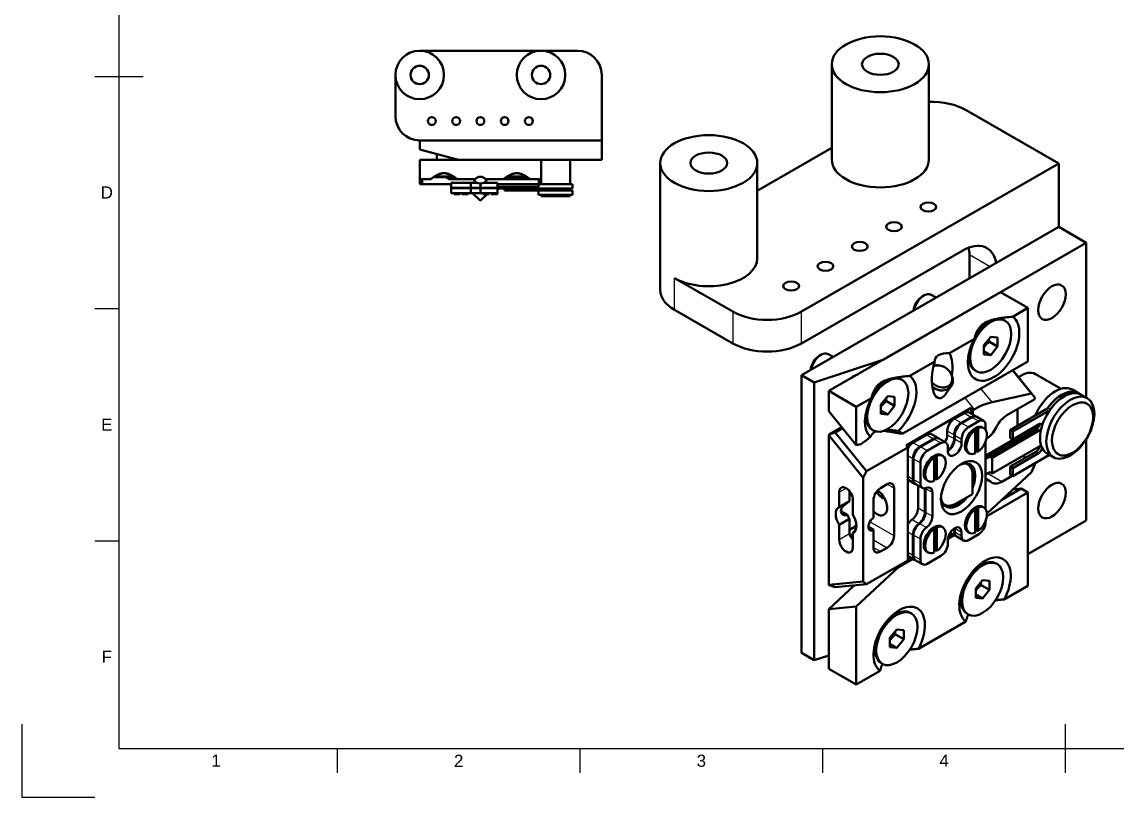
# Model space of a CAD drawing. Header units: millimetres. Extents: x 0 to 420, y 0 to 297.
# Drawn here: x 0 to 225.7, y 0 to 159.7 of the extents above; entities that cross this region are included whole.
import ezdxf
from ezdxf.enums import TextEntityAlignment as Align

# ---------------------------------------------------------------- set-up
doc = ezdxf.new("R2010")
doc.units = ezdxf.units.MM
doc.header["$LTSCALE"] = 0.75
for name, color, linetype, lineweight in [('Border', 7, 'Continuous', 25), ('Visible', 7, 'Continuous', 50), ('Visible Narrow', 7, 'Continuous', 25)]:
    doc.layers.add(name, color=color, linetype=linetype, lineweight=lineweight)
doc.styles.add('FusionTitle', font='')
doc.styles.get('FusionTitle').set_extended_font_data('Arial Unicode MS')

# ---------------------------------------------------------------- blocks, each defined once
blk = doc.blocks.new('ISO_A3_SHEET')
at = {"layer": 'Border'}
for p, q in [((20, 287), (20, 10)), ((15, 148.5), (25, 148.5)), ((15, 100.66667), (20, 100.66667)), ((15, 52.83334), (20, 52.83334)), ((0, 15), (0, 0)), ((215, 5), (215, 15)), ((20, 10), (410, 10)), ((65, 5), (65, 10)), ((115, 5), (115, 10)), ((165, 5), (165, 10)), ((0, 0), (15, 0))]:
    blk.add_line(p, q, dxfattribs=at)
at = {"layer": 'Border', "style": 'FusionTitle'}
for s, p in [('D', (17.5, 124.58334)), ('E', (17.5, 76.75001)), ('F', (17.5, 28.91668)), ('1', (40, 7.5)), ('2', (90, 7.5)), ('3', (140, 7.5)), ('4', (190, 7.5))]:
    blk.add_text(s, height=2.5, dxfattribs=at).set_placement(p, align=Align.MIDDLE)

msp = doc.modelspace()

# ---------------------------------------------------------------- linework, layer by layer
at = {"layer": 'Visible', "extrusion": (-1, 4e-16, 2e-16)}
for p, q in [((81.97, 153.79), (106.97, 153.79)), ((106.97, 153.79), (114.47, 153.79)), ((76.97, 140.29), (76.97, 148.79)), ((119.47, 135.29), (119.47, 148.79)), ((119.47, 135.29), (81.97, 135.29)), ((81.97, 133.44), (81.97, 135.29)), ((81.97, 133.44), (89.97, 131.29)), ((119.47, 135.29), (119.47, 131.29)), ((81.97, 127.29), (81.97, 131.29)), ((106.97, 131.29), (81.97, 131.29)), ((85.47, 131.29), (85.47, 132.5)), ((88.47, 131.29), (88.47, 131.69)), ((89.72, 131.29), (89.72, 131.36)), ((89.97, 131.29), (119.47, 131.29)), ((106.97, 131.29), (106.97, 127.29)), ((112.97, 126.29), (112.97, 131.29)), ((84.17, 127.29), (81.97, 127.29)), ((81.97, 127.29), (81.97, 126.29)), ((82.47, 126.29), (82.47, 127.29)), ((89.16, 127.71), (84.77, 127.71)), ((88.92, 127.87), (85.01, 127.87)), ((89.76, 127.29), (88.09, 127.29)), ((88.47, 126.54), (93.81, 126.54)), ((88.47, 126.29), (88.47, 126.54)), ((93.38, 127.29), (89.76, 127.29)), ((92.47, 125.54), (92.47, 126.54)), ((94.47, 126.41), (94.47, 125.54)), ((95.12, 126.54), (97.97, 126.54)), ((99.17, 127.29), (95.55, 127.29)), ((97.97, 126.54), (97.97, 126.29)), ((104.76, 127.29), (99.17, 127.29)), ((104.16, 127.71), (99.77, 127.71)), ((103.92, 127.87), (100.01, 127.87)), ((106.97, 127.29), (104.76, 127.29)), ((106.48, 127.29), (106.48, 126.29)), ((106.97, 126.29), (106.97, 127.29)), ((81.97, 126.29), (82.47, 126.29)), ((82.47, 126.29), (88.47, 126.29)), ((88.47, 126.29), (88.47, 125.54)), ((89.47, 125.54), (88.47, 125.54)), ((88.47, 125.46), (89.47, 125.46)), ((88.47, 125.46), (88.47, 124.46)), ((89.47, 124.46), (88.47, 124.46)), ((88.97, 124.26), (88.97, 124.46)), ((90.27, 124.26), (88.97, 124.26)), ((91.47, 125.54), (89.47, 125.54)), ((89.47, 125.46), (91.47, 125.46)), ((91.47, 124.46), (89.47, 124.46)), ((89.67, 125.46), (89.67, 125.54)), ((90.27, 124.26), (90.27, 124.46)), ((90.67, 124.46), (90.67, 124.26)), ((91.97, 124.26), (90.67, 124.26)), ((91.27, 125.46), (91.27, 125.54)), ((92.47, 125.54), (91.47, 125.54)), ((91.47, 125.46), (92.47, 125.46)), ((92.47, 124.46), (91.47, 124.46)), ((91.97, 124.26), (91.97, 124.46)), ((92.47, 125.54), (94.47, 125.54)), ((94.47, 125.46), (92.47, 125.46)), ((92.47, 124.46), (92.47, 125.46)), ((92.47, 124.46), (94.47, 124.46)), ((94.44, 122.89), (92.87, 124.46)), ((95.47, 125.54), (94.47, 125.54)), ((94.47, 125.46), (95.47, 125.46)), ((94.47, 125.46), (94.47, 124.46)), ((95.47, 124.46), (94.47, 124.46)), ((94.49, 122.89), (95.87, 124.26)), ((94.97, 124.26), (94.97, 124.46)), ((96.27, 124.26), (94.97, 124.26)), ((96.97, 125.54), (95.47, 125.54)), ((95.47, 125.46), (96.97, 125.46)), ((96.97, 124.46), (95.47, 124.46)), ((95.67, 125.46), (95.67, 125.54)), ((96.27, 124.26), (96.27, 124.46)), ((96.67, 124.46), (96.67, 124.26)), ((97.97, 124.26), (96.67, 124.26)), ((97.97, 125.54), (96.97, 125.54)), ((96.97, 125.46), (97.97, 125.46)), ((97.97, 124.46), (96.97, 124.46)), ((97.27, 125.46), (97.27, 125.54)), ((97.97, 125.54), (97.97, 126.29)), ((97.97, 126.29), (98.15, 126.29)), ((98.26, 125.74), (97.97, 125.74)), ((97.97, 124.46), (97.97, 125.46)), ((97.97, 125.36), (98.26, 125.36)), ((97.97, 124.26), (97.97, 124.46)), ((100.74, 126.29), (98.15, 126.29)), ((98.64, 125.74), (98.26, 125.74)), ((98.26, 125.36), (98.64, 125.36)), ((98.64, 125.74), (106.61, 125.74)), ((102.47, 125.36), (98.64, 125.36)), ((99.47, 125.39), (99.47, 125.01)), ((99.47, 125.39), (102.47, 125.39)), ((102.47, 125.01), (99.47, 125.01)), ((100.74, 126.29), (106.48, 126.29)), ((102.47, 125.39), (102.47, 125.01)), ((102.47, 125.39), (107.74, 125.39)), ((102.47, 125.01), (107.74, 125.01)), ((106.47, 126.29), (106.47, 125.74)), ((106.47, 125.01), (106.47, 124.11)), ((106.48, 126.29), (106.97, 126.29)), ((106.97, 126.29), (113.47, 126.29)), ((107.96, 125.39), (107.74, 125.39)), ((107.74, 125.01), (107.96, 125.01)), ((107.96, 125.39), (112.18, 125.39)), ((107.96, 125.39), (113.47, 125.39)), ((107.96, 125.01), (112.18, 125.01)), ((107.96, 125.01), (113.47, 125.01)), ((112.33, 125.39), (112.33, 125.01)), ((113.47, 126.29), (113.47, 125.39)), ((113.47, 125.01), (113.47, 124.11)), ((94.49, 122.89), (94.44, 122.89)), ((106.47, 124.11), (113.47, 124.11)), ((106.97, 123.79), (106.97, 124.11)), ((112.97, 123.79), (106.97, 123.79)), ((112.97, 123.79), (112.97, 124.11))]:
    msp.add_line(p, q, dxfattribs=at)
at = {"layer": 'Visible', "extrusion": (-0.707107, -0.407196, 0.578093)}
for p, q in [((166.88, 150.99), (166.88, 131.37)), ((186.88, 150.99), (186.88, 131.37)), ((213.65, 130.56), (194.56, 141.55)), ((151.53, 124.91), (166.88, 133.75)), ((131.53, 130.63), (131.53, 104.47)), ((151.53, 130.63), (151.53, 111.01)), ((213.65, 130.56), (160.62, 100.02)), ((213.65, 117.47), (213.65, 130.56)), ((213.65, 117.47), (160.62, 86.93)), ((213.65, 117.47), (219.31, 114.22)), ((177.59, 90.19), (219.31, 114.22)), ((219.31, 114.22), (219.31, 82.29)), ((160.62, 93.48), (193.85, 112.61)), ((195.27, 106.89), (195.27, 111.77)), ((146.48, 100.02), (134.46, 106.94)), ((201.63, 104.04), (166.28, 83.68)), ((201.63, 104.04), (207.29, 100.78)), ((185.47, 103.11), (185.85, 103.33)), ((188.36, 102.91), (187.36, 103.49)), ((146.48, 93.48), (134.46, 100.4)), ((207.29, 100.78), (204.17, 98.98)), ((207.29, 100.78), (207.29, 89.77)), ((197.35, 96.81), (199.38, 97.99)), ((198.15, 97.27), (198.01, 97.35)), ((202.62, 98.16), (202.39, 98.29)), ((198.21, 93.09), (199.62, 94.85)), ((199.62, 94.85), (201.04, 94.72)), ((196.26, 94.43), (191.14, 91.48)), ((198.21, 91.2), (198.21, 93.09)), ((201.04, 92.83), (199.34, 93.81)), ((201.04, 92.83), (199.62, 91.07)), ((201.04, 94.72), (201.04, 92.83)), ((164.26, 90.9), (164.64, 91.12)), ((167.15, 90.69), (166.15, 91.27)), ((195.15, 91.53), (195.15, 90.65)), ((199.62, 91.07), (198.21, 91.89)), ((199.62, 91.07), (198.21, 91.2)), ((163.24, 85.42), (177.59, 90.19)), ((207.29, 89.77), (181.52, 74.93)), ((188.08, 89.72), (182.96, 86.77)), ((188.65, 88.96), (188.36, 88.96)), ((163.24, 85.42), (160.62, 86.93)), ((160.62, 86.93), (160.62, 29.71)), ((176.14, 84.59), (178.17, 85.77)), ((181.4, 85.95), (181.18, 86.08)), ((191.58, 86.91), (191.68, 86.64)), ((196.63, 87.76), (196.4, 87.89)), ((204.13, 87.96), (208.02, 83.13)), ((208.7, 82.33), (204.16, 87.97)), ((214.13, 84.12), (208.87, 87.15)), ((163.24, 28.19), (163.24, 85.42)), ((166.28, 83.68), (166.28, 79.55)), ((171.93, 80.42), (166.28, 83.68)), ((176.94, 85.06), (176.8, 85.13)), ((191.48, 84.65), (190.34, 83.03)), ((216.44, 83.95), (217.71, 83.21)), ((175.05, 82.22), (171.93, 80.42)), ((176.99, 80.88), (178.41, 82.63)), ((179.82, 80.62), (178.13, 81.59)), ((178.41, 82.63), (179.82, 82.5)), ((179.82, 82.5), (179.82, 80.62)), ((199.89, 81.35), (208.02, 83.13)), ((202.96, 78.67), (208.7, 81.98)), ((208.02, 83.13), (208.7, 82.33)), ((208.7, 82.33), (208.7, 81.98)), ((217.39, 83.36), (217.91, 83.07)), ((218.25, 82.91), (219.52, 82.17)), ((219.47, 81.05), (219.02, 81.31)), ((166.28, 79.55), (171.93, 72.52)), ((171.93, 72.52), (171.93, 80.42)), ((173.94, 79.32), (173.94, 78.43)), ((176.99, 78.99), (176.99, 80.88)), ((178.41, 78.86), (176.99, 79.67)), ((178.41, 78.86), (176.99, 78.99)), ((179.82, 80.62), (178.41, 78.86)), ((182.19, 72.44), (195.62, 80.18)), ((192.08, 77.91), (194.21, 79.13)), ((195.2, 79.23), (196.62, 78.41)), ((195.62, 80.18), (195.62, 78.99)), ((195.62, 80.18), (195.97, 79.74)), ((195.97, 79.74), (196.23, 79.89)), ((195.97, 79.74), (195.97, 78.78)), ((203.61, 75.62), (211.06, 79.91)), ((204.15, 75.31), (211.6, 79.6)), ((205.17, 79.94), (205.17, 76.51)), ((195.62, 78.31), (193.5, 77.09)), ((193.61, 77.03), (195.73, 78.25)), ((197.15, 77.44), (195.03, 76.21)), ((198.15, 77.53), (196.73, 78.35)), ((209.61, 76.82), (204.15, 73.67)), ((166.37, 74.74), (166.28, 74.56)), ((166.28, 74.56), (166.28, 43.74)), ((166.28, 74.56), (173.35, 65.77)), ((168.95, 76.22), (166.37, 74.74)), ((167.59, 75.15), (166.37, 74.74)), ((167.59, 75.15), (169.11, 76.02)), ((174.05, 67.12), (167.59, 75.15)), ((175.41, 75.55), (175.19, 75.68)), ((183.6, 73.02), (186.43, 74.65)), ((188.84, 73.93), (187.43, 74.75)), ((190.67, 74.64), (190.67, 75.46)), ((192.08, 74.64), (192.08, 73.83)), ((192.2, 73.76), (192.2, 74.58)), ((196.44, 75.68), (196.16, 75.84)), ((196.44, 70.82), (196.44, 75.68)), ((196.55, 71.63), (196.55, 76.04)), ((196.72, 76.17), (197.01, 76)), ((197.01, 76), (197.01, 71.14)), ((198.22, 76.01), (197.94, 76.17)), ((198.56, 75.69), (198.56, 76.61)), ((198.56, 70.34), (208.98, 76.34)), ((209.11, 75.8), (198.56, 69.72)), ((199.37, 70.23), (209.07, 75.82)), ((209.61, 75.51), (199.91, 69.92)), ((203.61, 75.62), (204.15, 75.31)), ((203.61, 73.98), (203.61, 75.62)), ((204.15, 73.67), (204.15, 75.31)), ((206.29, 74.79), (206.19, 74.85)), ((171.93, 72.52), (172.86, 72.72)), ((182.54, 72), (182.19, 72.44)), ((187.84, 73.84), (185.01, 72.21)), ((185.13, 72.14), (187.96, 73.77)), ((189.37, 72.96), (186.54, 71.33)), ((190.37, 73.05), (188.95, 73.87)), ((193.61, 73.76), (193.61, 72.95)), ((198.56, 59.34), (198.56, 73.24)), ((199.91, 66.65), (209.61, 72.24)), ((203.61, 73.98), (204.15, 73.67)), ((205.17, 74.26), (205.17, 74.14)), ((219.31, 73.71), (219.31, 56.99)), ((174.05, 67.12), (182.54, 72)), ((182.54, 48.74), (182.54, 72)), ((187.96, 69.97), (187.67, 70.14)), ((187.96, 65.11), (187.96, 69.97)), ((188.07, 65.92), (188.07, 70.34)), ((188.24, 70.46), (188.52, 70.3)), ((188.52, 70.3), (188.52, 65.44)), ((189.74, 70.31), (189.45, 70.47)), ((190.78, 71.32), (190.78, 72.14)), ((195.23, 70.81), (194.94, 70.97)), ((197.01, 71.14), (196.72, 71.3)), ((199.37, 70.23), (199.91, 69.92)), ((209.07, 71.24), (203.61, 68.1)), ((204.15, 67.79), (209.61, 70.93)), ((211.6, 70.45), (204.15, 66.15)), ((206.25, 70.31), (206.85, 69.96)), ((209.45, 71.82), (209.53, 71.77)), ((211.26, 70.77), (212.53, 70.04)), ((213.49, 70.65), (213.03, 70.91)), ((183.6, 69.76), (183.6, 65.46)), ((183.71, 65.42), (183.71, 69.69)), ((185.13, 68.88), (185.13, 64.6)), ((199.91, 69.92), (199.91, 66.65)), ((203.61, 68.1), (204.15, 67.79)), ((203.61, 68.1), (203.61, 66.46)), ((204.15, 66.15), (204.15, 67.79)), ((208.7, 68.55), (208.02, 66.96)), ((208.7, 68.78), (208.7, 68.55)), ((173.35, 65.77), (174.05, 67.12)), ((173.35, 44.39), (173.35, 65.77)), ((188.52, 65.44), (188.24, 65.6)), ((195.87, 62.51), (195.87, 66.37)), ((198.56, 66.45), (199.41, 66.94)), ((198.56, 65.61), (199.47, 65.08)), ((199.41, 66.94), (199.91, 66.65)), ((199.89, 59.38), (208.02, 66.96)), ((204.04, 66.21), (201.89, 64.98)), ((203.61, 66.46), (204.15, 66.15)), ((176.88, 63.66), (178.3, 64.47)), ((179.71, 63.65), (179.71, 53.84)), ((182.6, 65.35), (184.02, 64.54)), ((184.13, 64.5), (185.54, 63.69)), ((184.66, 59.52), (184.66, 64.19)), ((186.07, 63.61), (186.07, 58.71)), ((186.19, 58.67), (186.19, 63.6)), ((186.74, 65.11), (186.46, 65.27)), ((205.87, 63.55), (201.92, 61.27)), ((205.87, 63.55), (204.2, 63.39)), ((207.29, 62.73), (205.87, 63.55)), ((168.4, 59.76), (168.4, 62.83)), ((170.52, 60.98), (168.4, 59.76)), ((170.52, 60.98), (170.52, 63.03)), ((171.23, 61.21), (171.23, 58.13)), ((175.47, 57.53), (175.47, 61.21)), ((187.6, 62.79), (187.6, 57.85)), ((195.84, 62.44), (192.49, 60.5)), ((198.82, 57.86), (207.29, 62.73)), ((207.29, 43.55), (207.29, 62.73)), ((170.1, 58.17), (168.75, 58.94)), ((196.44, 59.33), (196.16, 59.49)), ((196.44, 54.47), (196.44, 59.33)), ((196.55, 55.27), (196.55, 59.69)), ((196.72, 59.82), (197.01, 59.65)), ((197.01, 59.65), (197.01, 54.79)), ((198.22, 59.66), (197.94, 59.82)), ((168.4, 56.1), (170.52, 57.32)), ((170.52, 54.25), (170.52, 57.32)), ((198.56, 56.62), (198.56, 56.89)), ((219.31, 56.99), (207.29, 50.07)), ((168.4, 53.02), (168.4, 56.1)), ((170.52, 55.05), (171.23, 55.46)), ((171.39, 54.57), (171.23, 54.47)), ((171.23, 54.47), (171.23, 51.4)), ((175.47, 55.07), (174.41, 55.68)), ((175.47, 51.4), (175.47, 55.07)), ((187.96, 55.26), (187.67, 55.42)), ((187.96, 50.4), (187.96, 55.26)), ((188.07, 51.21), (188.07, 55.62)), ((188.24, 55.75), (188.52, 55.58)), ((188.52, 55.58), (188.52, 50.72)), ((189.74, 55.59), (189.45, 55.75)), ((191.71, 54.19), (190.92, 53.74)), ((192.5, 53.73), (191.25, 54.45)), ((192.08, 55.34), (192.08, 54.65)), ((192.2, 54.59), (192.2, 55.4)), ((193.61, 54.59), (193.61, 53.77)), ((195.23, 54.46), (194.94, 54.62)), ((195.03, 52.95), (197.15, 54.17)), ((197.01, 54.79), (196.72, 54.95)), ((183.6, 54.04), (183.6, 49.77)), ((183.71, 49.7), (183.71, 54)), ((185.13, 53.18), (185.13, 48.89)), ((190.78, 52.14), (190.78, 52.96)), ((190.8, 53.24), (192.08, 53.98)), ((194.03, 52.85), (192.61, 53.67)), ((178.3, 51.39), (176.88, 50.57)), ((182.6, 49.66), (184.02, 48.85)), ((186.74, 50.39), (186.46, 50.55)), ((186.54, 48.07), (189.37, 49.69)), ((188.52, 50.72), (188.24, 50.88)), ((174.05, 43.86), (182.54, 48.74)), ((180.61, 47.37), (183.59, 49.09)), ((180.8, 47.74), (180.61, 47.37)), ((183.22, 49.31), (182.54, 48.91)), ((185.54, 47.97), (184.13, 48.78)), ((196.56, 47.19), (197.71, 47.86)), ((200.95, 48.03), (200.72, 48.16)), ((180.61, 47.37), (171.93, 39.27)), ((173.35, 44.39), (166.28, 43.74)), ((166.28, 43.74), (166.37, 43.67)), ((171.49, 43.62), (166.28, 38.75)), ((166.37, 43.67), (167.59, 43.26)), ((167.59, 43.26), (174.05, 43.86)), ((174.05, 43.86), (173.35, 44.39)), ((196.54, 42.96), (197.95, 44.72)), ((196.54, 41.08), (196.54, 42.96)), ((199.37, 42.7), (197.67, 43.68)), ((197.95, 44.72), (199.37, 44.59)), ((199.37, 44.59), (199.37, 42.7)), ((207.29, 43.55), (202.4, 40.74)), ((193.49, 41.86), (193.49, 40.52)), ((197.95, 40.95), (196.54, 41.76)), ((197.95, 40.95), (196.54, 41.08)), ((199.37, 42.7), (197.95, 40.95)), ((166.28, 38.75), (171.93, 39.27)), ((166.28, 26.45), (166.28, 38.75)), ((171.93, 39.27), (171.93, 23.19)), ((178.88, 37.01), (180.04, 37.68)), ((183.27, 37.85), (183.05, 37.98)), ((194.5, 36.18), (184.72, 30.56)), ((194.96, 37.63), (194.74, 37.76)), ((178.86, 32.78), (180.28, 34.54)), ((180.28, 34.54), (181.69, 34.41)), ((181.69, 34.41), (181.69, 32.52)), ((175.81, 31.68), (175.81, 30.34)), ((178.86, 30.9), (178.86, 32.78)), ((181.69, 32.52), (179.99, 33.5)), ((181.69, 32.52), (180.28, 30.77)), ((160.62, 29.71), (163.24, 28.19)), ((180.28, 30.77), (178.86, 31.58)), ((180.28, 30.77), (178.86, 30.9)), ((166.28, 29.2), (163.24, 28.19)), ((177.28, 27.45), (177.06, 27.58)), ((171.93, 23.19), (166.28, 26.45)), ((176.82, 26), (171.93, 23.19))]:
    msp.add_line(p, q, dxfattribs=at)
at = {"layer": 'Visible'}
for centre in [(81.97, 148.79), (106.97, 148.79)]:
    msp.add_circle(centre, 5, dxfattribs=at)
at = {"layer": 'Visible', "extrusion": (0, 0, -1)}
for centre, radius in [((-81.97, 148.79), 1.89), ((-106.97, 148.79), 1.89), ((-84.47, 139.29), 0.811), ((-89.47, 139.29), 0.811), ((-94.47, 139.29), 0.811), ((-99.47, 139.29), 0.811), ((-104.47, 139.29), 0.811)]:
    msp.add_circle(centre, radius, dxfattribs=at)
for centre, radius, start, end in [((-114.47, 148.79), 5, 90, 180), ((-81.97, 140.29), 5, 270, 0), ((-83.69, 120.45), 8.14, 116.8084, 122.7708)]:
    msp.add_arc(centre, radius, start, end, dxfattribs=at)
at = {"layer": 'Visible', "extrusion": (-1e-16, 3e-16, -1)}
for centre, start, end in [((-179.27, 71.44), 32.0276, 46.4973), ((-183.72, 79.68), 294.9015, 306.589)]:
    msp.add_arc(centre, 5.24, start, end, dxfattribs=at)
at = {"layer": 'Visible', "extrusion": (-1e-16, 4e-16, -1)}
msp.add_arc((-176.73, 73.33), 2.18, 60.3371, 67.622, dxfattribs=at)
at = {"layer": 'Visible'}
for centre, radius, start, end in [((174.57, 33.17), 42.73, 81.886, 85.0736), ((163.02, 87.7), 17.92, 303.2791, 311.2161)]:
    msp.add_arc(centre, radius, start, end, dxfattribs=at)
msp.add_ellipse((176.88, 150.99), major_axis=(-10, 0), ratio=0.575862, dxfattribs=at)
at = {"layer": 'Visible', "extrusion": (0, 0, -1)}
for centre, major_axis, ratio, start_param, end_param in [((176.88, 150.99), (3.78, 0), 0.575862, -1.570796, 4.712389), ((141.53, 130.63), (3.78, 0), 0.575862, -1.570796, 4.712389), ((94.47, 127.71), (1.5, 0), 0.866025, 0.327564, 2.814029), ((94.47, 127.56), (1.33, 0), 0.866025, 0.235361, 2.906231), ((94.47, 126.1), (0, 1.73), 0.866025, -0.808479, 0.808479)]:
    msp.add_ellipse(centre, major_axis=major_axis, ratio=ratio, start_param=start_param, end_param=end_param, dxfattribs=at)
at = {"layer": 'Visible', "extrusion": (-2e-16, 1e-16, -1)}
for centre, major_axis, ratio, start_param, end_param in [((187.49, 137.48), (-10, 0), 0.575862, 1.510099, 2.356194), ((196.44, 73.57), (1.5, 2.6), 0.578093, 3.141593, 5.365989), ((196.72, 73.41), (1.5, 2.6), 0.578093, -0.649733, 2.224397), ((187.96, 67.87), (1.5, 2.6), 0.578093, 3.141593, 5.365989), ((188.24, 67.71), (1.5, 2.6), 0.578093, -0.649733, 2.224397), ((171.93, 58.34), (-1.5, 2.6), 0.578093, -0.263733, -0.053737), ((196.44, 57.22), (1.5, 2.6), 0.578093, 3.141593, 5.365989), ((196.72, 57.06), (1.5, 2.6), 0.578093, -0.649733, 2.224397), ((187.96, 53.15), (1.5, 2.6), 0.578093, 3.141593, 5.365989), ((188.24, 52.99), (1.5, 2.6), 0.578093, -0.649733, 2.224397)]:
    msp.add_ellipse(centre, major_axis=major_axis, ratio=ratio, start_param=start_param, end_param=end_param, dxfattribs=at)
at = {"layer": 'Visible'}
for centre, major_axis, ratio, start_param, end_param in [((141.53, 130.63), (10, 0), 0.575862, 3.141593, 9.424778), ((193.85, 104.44), (4.99, 8.67), 0.578093, -0.585974, 0.783464), ((141.53, 104.47), (10, 0), 0.575862, 3.141593, 3.926991), ((153.55, 97.55), (10, 0), 0.575862, 3.926991, 5.497787), ((212.94, 77.88), (3.49, 6.07), 0.578093, 0, 1.779243), ((214.75, 76.84), (3.49, 6.07), 0.578093, 0, 3.141593), ((214.22, 77.15), (3.49, 6.07), 0.578093, -0.076699, 1.391953), ((214.22, 77.15), (3.49, 6.07), 0.578093, 0.098108, 1.391953), ((214.75, 76.84), (3.49, 6.07), 0.578093, 0.098108, 1.391953), ((216.03, 76.11), (3.49, 6.07), 0.578093, -1.570796, 4.712389), ((216.99, 82.67), (0.399, 0.693), 0.578093, 0, 0.098108), ((194.21, 77.49), (1, 1.73), 0.578093, 0, 0.783464), ((211.6, 80.26), (0.399, 0.693), 0.578093, 3.925057, 4.533546), ((192.08, 76.27), (1, 1.73), 0.578093, 0.783464, 2.354261), ((193.61, 75.39), (1, 1.73), 0.578093, 0.783464, 2.354261), ((195.73, 76.61), (1, 1.73), 0.578093, 0, 0.783464), ((202.96, 75.4), (2, 3.47), 0.578093, 0.783464, 1.679129), ((209.61, 76.16), (0.399, 0.693), 0.578093, 3.925057, 7.06665), ((186.43, 73.01), (1, 1.73), 0.578093, 0, 0.783464), ((212.94, 77.88), (3.49, 6.07), 0.578093, 2.20371, 2.224721), ((183.6, 71.39), (1, 1.73), 0.578093, 0.783464, 1.631527), ((187.96, 72.14), (1, 1.73), 0.578093, 0, 0.783464), ((190.67, 73.01), (1, 1.73), 0.578093, 4.005143, 5.495853), ((192.2, 72.13), (1, 1.73), 0.578093, 2.354261, 5.495853), ((209.61, 71.59), (0.399, 0.693), 0.578093, 3.925057, 7.06665), ((185.13, 70.51), (1, 1.73), 0.578093, 0.783464, 2.354261), ((212.94, 77.88), (3.49, 6.07), 0.578093, 3.061867, 3.141593), ((211.6, 69.79), (0.399, 0.693), 0.578093, 0.552672, 0.783464), ((193.61, 63.77), (2.99, 5.2), 0.578093, -1.570796, 4.712389), ((169.81, 62.02), (-1, 1.73), 0.578093, 3.928925, 7.070517), ((176.88, 62.02), (1, 1.73), 0.578093, 0.783464, 2.354261), ((178.3, 62.83), (1, 1.73), 0.578093, -0.787332, 0.783464), ((183.6, 67.09), (1, 1.73), 0.578093, 3.076995, 3.141593), ((185.13, 66.23), (1, 1.73), 0.578093, 2.354261, 3.141593), ((186.19, 61.97), (1, 1.73), 0.578093, -0.787332, 0.658137), ((201.89, 68.25), (2, 3.47), 0.578093, 3.029392, 3.925057), ((176.17, 60.78), (-1.5, 2.6), 0.578093, 2.018291, 5.445921), ((184.66, 57.89), (1, 1.73), 0.578093, 4.050385, 5.495853), ((183.6, 55.67), (1, 1.73), 0.578093, 0.908792, 1.631527), ((186.19, 57.04), (1, 1.73), 0.578093, 4.050385, 5.495853), ((185.13, 54.81), (1, 1.73), 0.578093, 0.908792, 2.354261), ((192.2, 53.78), (1, 1.73), 0.578093, -0.787332, 2.354261), ((193.61, 55.4), (1, 1.73), 0.578093, 2.354261, 3.141593), ((169.81, 52.21), (-1, 1.73), 0.578093, 0.787332, 3.928925), ((178.3, 53.02), (1, 1.73), 0.578093, 3.925057, 5.495853), ((176.88, 52.21), (1, 1.73), 0.578093, 2.354261, 3.925057), ((183.6, 51.39), (1, 1.73), 0.578093, 3.076995, 3.141593), ((185.13, 50.52), (1, 1.73), 0.578093, 2.354261, 3.141593)]:
    msp.add_ellipse(centre, major_axis=major_axis, ratio=ratio, start_param=start_param, end_param=end_param, dxfattribs=at)
at = {"layer": 'Visible', "extrusion": (-1e-16, 2e-16, -1)}
for centre, major_axis, ratio, start_param, end_param in [((176.88, 131.37), (-10, 0), 0.575862, 3.141593, 6.283185), ((141.53, 111.01), (10, 0), 0.575862, 0, 2.356194), ((185.86, 100.89), (1.5, 2.6), 0.578093, 4.170064, 6.283185), ((197.32, 94.29), (1.7, 2.95), 0.578093, -0.563196, -0.335347), ((164.65, 88.67), (1.5, 2.6), 0.578093, 4.170064, 6.283185), ((189.02, 86.37), (-2.46, 1.72), 0.787757, 2.310975, 4.737405), ((176.1, 82.07), (1.7, 2.95), 0.578093, -0.563196, -0.335347), ((196.44, 73.57), (1.5, 2.6), 0.578093, 3.141593, 6.283185), ((196.27, 73.67), (1.36, 2.37), 0.578093, -0.83887, -0.636389), ((209.07, 71.9), (0.399, 0.693), 0.578093, 0.734824, 2.358128), ((185.01, 70.57), (1, 1.73), 0.578093, 3.928925, 5.499721), ((186.54, 69.69), (1, 1.73), 0.578093, 3.928925, 5.499721), ((187.79, 67.97), (1.36, 2.37), 0.578093, -0.83887, -0.636389), ((197.48, 61.62), (2, 3.47), 0.578093, -0.390157, 0.1122), ((196.27, 57.32), (1.36, 2.37), 0.578093, -0.83887, -0.636389), ((175.47, 56.3), (0.75, 1.3), 0.578093, 2.358128, 5.499721), ((187.79, 53.25), (1.36, 2.37), 0.578093, -0.83887, -0.636389), ((193.5, 55.47), (1, 1.73), 0.578093, 3.085103, 3.928925), ((186.54, 49.7), (1, 1.73), 0.578093, 2.358128, 3.928925), ((195.55, 44.22), (1.7, 2.95), 0.578093, 3.389467, 3.430178)]:
    msp.add_ellipse(centre, major_axis=major_axis, ratio=ratio, start_param=start_param, end_param=end_param, dxfattribs=at)
at = {"layer": 'Visible', "extrusion": (0, 2e-16, -1)}
for centre, major_axis, ratio, start_param, end_param in [((186.78, 121.6), (1.62, 0), 0.575862, -1.570796, 4.712389), ((179.71, 117.52), (-1.62, 0), 0.575862, 1.570796326788425, 7.853981633968011), ((172.64, 113.45), (-1.62, 0), 0.575862, 1.570796326785234, 7.853981633964821), ((165.57, 109.38), (1.62, 0), 0.575862, -1.570796, 4.712389), ((158.5, 105.31), (1.62, 0), 0.575862, -1.570796, 4.712389), ((199.62, 92.96), (2.99, 5.2), 0.578093, 3.141593, 9.424778), ((197.22, 94.35), (1.5, 2.6), 0.578093, -0.677291, -0.55178), ((178.41, 80.75), (2.99, 5.2), 0.578093, 3.141593, 9.424778), ((179, 80.4), (3.74, 6.5), 0.578093, 0.057604, 2.052249), ((211.06, 80.57), (0.399, 0.693), 0.578093, 1.749639, 2.358128), ((193.5, 75.46), (1, 1.73), 0.578093, 3.928925, 5.499721), ((195.62, 76.68), (1, 1.73), 0.578093, -0.783464, 0.05649), ((209.07, 76.47), (0.399, 0.693), 0.578093, 0.734824, 2.358128), ((189.26, 73.83), (1, 1.73), 0.578093, 0.787332, 1.628067), ((196.44, 73.57), (1.5, 2.6), 0.578093, -0.649733, 0), ((190.78, 72.95), (1, 1.73), 0.578093, 0.787332, 2.358121), ((187.96, 67.87), (1.5, 2.6), 0.578093, -0.649733, 0), ((187.79, 67.97), (1.36, 2.37), 0.578093, 2.211052, 2.270087), ((196.44, 57.22), (1.5, 2.6), 0.578093, -0.649733, 0), ((197.15, 55.81), (1, 1.73), 0.578093, 0.787332, 2.358128), ((173.35, 54.25), (2.83, 0), 0.578093, 2.418858, 3.141593), ((187.96, 53.15), (1.5, 2.6), 0.578093, -0.649733, 0), ((196.44, 57.22), (1.5, 2.6), 0.578093, 2.224397, 2.358128), ((187.79, 53.25), (1.36, 2.37), 0.578093, 2.211052, 2.270087), ((197.95, 42.83), (2.99, 5.2), 0.578093, 3.141593, 9.424778), ((180.28, 32.65), (2.99, 5.2), 0.578093, 3.141593, 9.424778), ((177.87, 34.04), (1.7, 2.95), 0.578093, 3.389467, 3.430178)]:
    msp.add_ellipse(centre, major_axis=major_axis, ratio=ratio, start_param=start_param, end_param=end_param, dxfattribs=at)
at = {"layer": 'Visible', "extrusion": (-2e-16, 2e-16, -1)}
for centre, major_axis, start_param, end_param in [((181.12, 111.77), (-14.14, 0), 2.967227, 3.141593), ((216.48, 75.85), (2.99, 5.2), 3.141593, 9.424778), ((187.96, 67.87), (1.5, 2.6), 3.141593, 6.283185), ((169.81, 57.11), (-1.5, 2.6), 4.654785, 6.336922), ((169.81, 57.11), (-1.5, 2.6), 1.513192, 3.195329)]:
    msp.add_ellipse(centre, major_axis=major_axis, ratio=0.578093, start_param=start_param, end_param=end_param, dxfattribs=at)
at = {"layer": 'Visible', "extrusion": (-1e-16, 3e-16, -1)}
for centre, major_axis, ratio, start_param, end_param in [((212.24, 101.97), (2, 3.47), 0.578093, 3.141593, 9.424778), ((185.48, 101.11), (1.23, 2.13), 0.578093, 4.001083, 5.495853), ((153.55, 104.09), (-10, 0), 0.575862, 3.926991, 5.497787), ((200.22, 92.62), (3.74, 6.5), 0.578093, 0.057604, 4.658652), ((164.27, 88.89), (1.23, 2.13), 0.578093, 4.001083, 5.495853), ((189.02, 86.37), (-2.46, 1.72), 0.787757, 0.633273, 0.830618), ((178.18, 80.88), (2.99, 5.2), 0.578093, 4.698094, 6.283185), ((195.03, 74.58), (1, 1.73), 0.578093, 3.928925, 5.499721), ((196.72, 73.41), (1.5, 2.6), 0.578093, 2.49186, 5.365989), ((198.54, 76.94), (2, 3.47), 0.578093, 1.462463, 2.288326), ((187.84, 72.2), (1, 1.73), 0.578093, -0.783464, 0.05649), ((189.37, 71.32), (1, 1.73), 0.578093, -0.783464, 0.787332), ((188.24, 67.71), (1.5, 2.6), 0.578093, 2.49186, 5.365989), ((192.48, 64.42), (2.5, 4.33), 0.578093, 0.084791, 1.071126), ((185.01, 66.27), (1, 1.73), 0.578093, 2.992367, 3.928925), ((212.24, 61.09), (2, 3.47), 0.578093, 3.141593, 9.424778), ((192.48, 64.42), (2.4, 4.16), 0.578093, 2.354261, 3.295054), ((196.72, 57.06), (1.5, 2.6), 0.578093, 2.49186, 5.365989), ((184.77, 57.85), (1, 1.73), 0.578093, 0.787332, 2.2328), ((185.01, 54.85), (1, 1.73), 0.578093, 3.928925, 5.374393), ((186.54, 54), (1, 1.73), 0.578093, 3.928925, 5.374393), ((187.96, 53.15), (1.5, 2.6), 0.578093, 3.141593, 6.283185), ((188.24, 52.99), (1.5, 2.6), 0.578093, 2.49186, 5.365989), ((190.78, 54.59), (1, 1.73), 0.578093, 0.783472, 0.787332), ((189.37, 51.33), (1, 1.73), 0.578093, 0.787332, 2.358128), ((187.96, 53.15), (1.5, 2.6), 0.578093, 2.224397, 2.358128), ((198.45, 42.55), (3.74, 6.5), 0.578093, 3.199197, 7.800245), ((180.77, 32.37), (3.74, 6.5), 0.578093, 3.199197, 7.800245)]:
    msp.add_ellipse(centre, major_axis=major_axis, ratio=ratio, start_param=start_param, end_param=end_param, dxfattribs=at)
at = {"layer": 'Visible', "extrusion": (1e-16, 1e-16, -1)}
for centre, major_axis, start_param, end_param in [((199.4, 93.09), (2.99, 5.2), 4.698094, 6.283185), ((192.9, 64.18), (2.5, 4.33), -0.692121, 1.360845)]:
    msp.add_ellipse(centre, major_axis=major_axis, ratio=0.578093, start_param=start_param, end_param=end_param, dxfattribs=at)
at = {"layer": 'Visible', "extrusion": (0, 3e-16, -1)}
for centre, major_axis, ratio, start_param, end_param in [((196.83, 94.57), (1.5, 2.6), 0.578093, -0.286082, -0.130563), ((189.61, 87.21), (0.61, 5.05), 0.402255, 0.515666, 1.603513), ((199.4, 93.09), (2.99, 5.2), 0.578093, 3.141593, 4.251444), ((189.61, 87.21), (0.61, 5.05), 0.402255, 2.496199, 5.181892), ((175.62, 82.35), (1.5, 2.6), 0.578093, -0.286082, -0.130563), ((178.18, 80.88), (2.99, 5.2), 0.578093, 3.141593, 4.251444), ((196.44, 73.57), (1.5, 2.6), 0.578093, 2.224397, 2.358128), ((171.93, 58.34), (-1.5, 2.6), 0.578093, 4.654785, 4.972255), ((197.73, 42.96), (2.99, 5.2), 0.578093, 3.141593, 6.283185), ((180.05, 32.78), (2.99, 5.2), 0.578093, 3.141593, 6.283185)]:
    msp.add_ellipse(centre, major_axis=major_axis, ratio=ratio, start_param=start_param, end_param=end_param, dxfattribs=at)
at = {"layer": 'Visible', "extrusion": (-1e-16, 5e-16, -1)}
msp.add_ellipse((191.3, 89.63), major_axis=(-3.23, 0.39), ratio=0.564325, start_param=-0.163085, end_param=1.453874, dxfattribs=at)
at = {"layer": 'Visible', "extrusion": (0, 4e-16, -1)}
msp.add_ellipse((189.23, 86.67), major_axis=(-2.17, 1.52), ratio=0.787757, start_param=0.459588, end_param=4.977638, dxfattribs=at)
at = {"layer": 'Visible', "extrusion": (-1e-16, 1e-16, -1)}
for centre, major_axis, ratio, start_param, end_param in [((172.21, 84.32), (2.57, 2.35), 0.698876, -1.52437, -0.999429), ((192.48, 64.42), (2.4, 4.16), 0.578093, -0.153461, 0.787332)]:
    msp.add_ellipse(centre, major_axis=major_axis, ratio=ratio, start_param=start_param, end_param=end_param, dxfattribs=at)
at = {"layer": 'Visible', "extrusion": (-3e-16, 3e-16, -1)}
msp.add_ellipse((205.87, 81.95), major_axis=(2.99, 5.2), ratio=0.578093, start_param=-0.909729, end_param=0, dxfattribs=at)
at = {"layer": 'Visible', "extrusion": (-2e-16, 3e-16, -1)}
for centre, major_axis, start_param, end_param in [((176, 82.13), (1.5, 2.6), -0.677291, -0.55178), ((192.48, 64.42), (2.5, 4.33), 2.070467, 3.056802)]:
    msp.add_ellipse(centre, major_axis=major_axis, ratio=0.578093, start_param=start_param, end_param=end_param, dxfattribs=at)
at = {"layer": 'Visible', "extrusion": (-2e-16, 4e-16, -1)}
for centre, major_axis, start_param, end_param in [((179, 80.4), (3.74, 6.5), 3.264125, 4.658652), ((186.54, 65.42), (1, 1.73), 2.483456, 3.928925), ((196.44, 57.22), (1.5, 2.6), 3.141593, 6.283185), ((195.55, 44.22), (1.7, 2.95), -0.288586, -0.247874), ((177.87, 34.04), (1.7, 2.95), -0.288586, -0.247874)]:
    msp.add_ellipse(centre, major_axis=major_axis, ratio=0.578093, start_param=start_param, end_param=end_param, dxfattribs=at)
at = {"layer": 'Visible', "extrusion": (1e-16, 2e-16, -1)}
for centre, major_axis, ratio, start_param, end_param in [((196.23, 61.01), (8.48, 19.99), 0.566144, -0.642821, -0.381022), ((171.23, 57.1), (1, 1.73), 0.578093, 1.839355, 2.358128), ((185.01, 50.58), (1, 1.73), 0.578093, 3.085103, 3.928925)]:
    msp.add_ellipse(centre, major_axis=major_axis, ratio=ratio, start_param=start_param, end_param=end_param, dxfattribs=at)
at = {"layer": 'Visible', "extrusion": (-1e-16, 4e-16, -1)}
for centre, start_param, end_param in [((197.15, 75.8), -0.783464, 0.787332), ((184.77, 62.79), 0.767351, 0.787332), ((183.25, 58.71), 0.787332, 2.2328), ((195.03, 54.59), 2.358128, 3.928925)]:
    msp.add_ellipse(centre, major_axis=(1, 1.73), ratio=0.578093, start_param=start_param, end_param=end_param, dxfattribs=at)
at = {"layer": 'Visible', "extrusion": (0, 1e-16, -1)}
for centre in [(196.27, 73.67), (196.27, 57.32)]:
    msp.add_ellipse(centre, major_axis=(1.36, 2.37), ratio=0.578093, start_param=2.211052, end_param=2.270087, dxfattribs=at)
at = {"layer": 'Visible', "extrusion": (2e-16, 0, -1)}
msp.add_ellipse((187.96, 67.87), major_axis=(1.5, 2.6), ratio=0.578093, start_param=2.224397, end_param=2.358128, dxfattribs=at)
at = {"layer": 'Visible', "extrusion": (3e-16, -1e-16, -1)}
msp.add_ellipse((192.9, 64.18), major_axis=(2.5, 4.33), ratio=0.578093, start_param=1.780748, end_param=3.833713, dxfattribs=at)
at = {"layer": 'Visible', "extrusion": (-4e-16, 4e-16, -1)}
msp.add_ellipse((195.84, 62.49), major_axis=(0.025, 0.0433), ratio=0.578093, start_param=3.141593, end_param=9.424778, dxfattribs=at)
at = {"layer": 'Visible', "extrusion": (2e-16, 2e-16, -1)}
msp.add_ellipse((196.23, 75.51), major_axis=(8.48, 19.99), ratio=0.566144, start_param=2.236972, end_param=2.31344, dxfattribs=at)
at = {"layer": 'Visible'}
for points, weights in [([(84.17, 127.29), (86.97, 129.37), (89.76, 127.29)], [1, 1.5, 1]), ([(99.17, 127.29), (101.97, 129.37), (104.76, 127.29)], [1, 1.5, 1]), ([(196.26, 94.43), (197.27, 98.4), (204.17, 98.98)], [1, 1.5, 1]), ([(199.34, 93.81), (198.61, 93.24), (198.21, 92.58)], [1, 1.1151637315, 1.05886477525]), ([(199.24, 94.38), (199.27, 94.12), (199.34, 93.81)], [1.059037753, 1.03971414217, 1]), ([(175.05, 82.22), (176.06, 86.19), (182.96, 86.77)], [1, 1.5, 1]), ([(178.13, 81.59), (177.4, 81.02), (176.99, 80.37)], [1, 1.1151637315, 1.05886477525]), ([(178.03, 82.16), (178.06, 81.9), (178.13, 81.59)], [1.059037753, 1.03971414217, 1]), ([(188.07, 70.34), (188.15, 70.4), (188.24, 70.46)], [1, 1.00113847983, 1]), ([(197.67, 43.68), (196.94, 43.11), (196.54, 42.45)], [1, 1.1151637315, 1.05886477525]), ([(197.57, 44.25), (197.6, 43.99), (197.67, 43.68)], [1.059037753, 1.03971414217, 1]), ([(202.4, 40.74), (201.42, 40.65), (200.62, 40.55)], [1, 1.05004105086, 1.09006567463]), ([(194.99, 37.62), (194.71, 37.01), (194.5, 36.18)], [1.1268463236, 1.07453370951, 1]), ([(179.9, 34.07), (179.93, 33.81), (179.99, 33.5)], [1.059037753, 1.03971414217, 1]), ([(179.99, 33.5), (179.27, 32.93), (178.86, 32.27)], [1, 1.1151637315, 1.05886477525]), ([(184.72, 30.56), (183.74, 30.47), (182.94, 30.37)], [1, 1.05004105086, 1.09006567463]), ([(177.31, 27.44), (177.03, 26.83), (176.82, 26)], [1.1268463236, 1.07453370951, 1])]:
    msp.add_rational_spline(points, weights, degree=2, dxfattribs=at)
for points in [[(84.77, 127.71), (84.76, 127.71), (84.76, 127.7), (84.75, 127.7)], [(175.81, 75.37), (175.76, 75.33), (175.71, 75.29), (175.66, 75.24)], [(177.65, 75.48), (177.67, 75.48), (177.69, 75.48), (177.72, 75.47)], [(180.88, 74.93), (181.09, 74.93), (181.3, 74.93), (181.52, 74.93)]]:
    msp.add_open_spline(points, degree=3, dxfattribs=at)
for points, knots in [([(177.72, 75.47), (177.82, 75.45), (177.92, 75.44), (178.24, 75.38), (178.45, 75.34), (178.95, 75.26), (179.23, 75.21), (179.66, 75.14), (179.8, 75.11), (179.94, 75.09), (180.05, 75.07), (180.16, 75.05), (180.38, 75.01), (180.49, 74.99), (180.59, 74.97), (180.69, 74.96), (180.78, 74.94), (180.88, 74.93)], [0, 0, 0, 0, 0.0171438, 0.0171438, 0.0537117, 0.0537117, 0.1012501, 0.1012501, 0.1253465, 0.1253465, 0.1253465, 0.1435944, 0.1435944, 0.1618423, 0.1618423, 0.1618423, 0.1778619, 0.1778619, 0.1778619, 0.1778619]), ([(170.1, 58.17), (169.96, 58.09), (169.8, 58.05), (169.48, 58.06), (169.33, 58.11), (169.07, 58.25), (168.95, 58.36), (168.79, 58.63), (168.75, 58.79), (168.75, 59.1), (168.79, 59.28), (168.95, 59.61), (169.07, 59.77), (169.33, 60.06), (169.48, 60.19), (169.8, 60.44), (169.96, 60.54), (170.1, 60.62)], [0, 0, 0, 0, 0.0288686, 0.0288686, 0.0577373, 0.0577373, 0.0865272, 0.0865272, 0.1153172, 0.1153172, 0.1441071, 0.1441071, 0.1728971, 0.1728971, 0.2017657, 0.2017657, 0.2306343, 0.2306343, 0.2306343, 0.2306343])]:
    msp.add_open_spline(points, degree=3, knots=knots, dxfattribs=at)
at = {"layer": 'Visible', "extrusion": (-8.65864e-10, 1.18283e-09, 1)}
msp.add_rational_spline([(196.55, 76.04), (196.63, 76.1), (196.72, 76.17)], [1, 1.00113847983, 1], degree=2, dxfattribs=at)
at = {"layer": 'Visible', "extrusion": (-1.63758e-08, -8.66077e-09, 1)}
msp.add_rational_spline([(196.72, 71.3), (196.63, 71.47), (196.55, 71.63)], [1, 1.00113847983, 1], degree=2, dxfattribs=at)
at = {"layer": 'Visible', "extrusion": (1.6501e-08, 8.71762e-09, 1)}
msp.add_rational_spline([(188.24, 65.6), (188.15, 65.77), (188.07, 65.92)], [1, 1.00113847983, 1], degree=2, dxfattribs=at)
at = {"layer": 'Visible', "extrusion": (1.4364e-12, 1.9408e-12, -1)}
msp.add_open_spline([(176.19, 63.04), (176.2, 62.93), (176.24, 62.81), (176.37, 62.52), (176.48, 62.36), (176.89, 61.92), (177.33, 61.65), (177.78, 61.46)], degree=3, knots=[0.3575854, 0.3575854, 0.3575854, 0.3575854, 0.3787605, 0.3787605, 0.410672, 0.410672, 0.4843834, 0.4843834, 0.4843834, 0.4843834], dxfattribs=at)
at = {"layer": 'Visible', "extrusion": (-6.92737e-09, 9.35863e-09, 1)}
msp.add_rational_spline([(196.55, 59.69), (196.63, 59.75), (196.72, 59.82)], [1, 1.00113847983, 1], degree=2, dxfattribs=at)
at = {"layer": 'Visible', "extrusion": (-6.9751e-09, 9.42301e-09, 1)}
msp.add_rational_spline([(188.07, 55.62), (188.15, 55.68), (188.24, 55.75)], [1, 1.00113847983, 1], degree=2, dxfattribs=at)
at = {"layer": 'Visible', "extrusion": (-4.88749e-08, -2.58395e-08, 1)}
msp.add_rational_spline([(196.72, 54.95), (196.63, 55.12), (196.55, 55.27)], [1, 1.00113847983, 1], degree=2, dxfattribs=at)
at = {"layer": 'Visible', "extrusion": (3.50902e-08, 1.85607e-08, 1)}
msp.add_rational_spline([(188.24, 50.88), (188.15, 51.05), (188.07, 51.21)], [1, 1.00113847983, 1], degree=2, dxfattribs=at)
at = {"layer": 'Visible Narrow', "extrusion": (-0.707107, -0.407196, 0.578093)}
for p, q in [((195.27, 111.77), (199.5, 109.33)), ((134.46, 100.4), (134.46, 106.94)), ((146.48, 100.02), (146.48, 93.48)), ((160.62, 93.48), (160.62, 100.02)), ((199.89, 81.35), (197.61, 84.2)), ((194.3, 82.29), (196.23, 79.89)), ((217.35, 83.38), (217.89, 83.07)), ((194.21, 79.13), (195.62, 78.31)), ((211.06, 79.91), (211.6, 79.6)), ((211.93, 79.91), (211.39, 80.22)), ((193.5, 77.09), (192.08, 77.91)), ((195.03, 76.21), (193.61, 77.03)), ((195.73, 78.25), (197.15, 77.44)), ((186.43, 74.65), (187.84, 73.84)), ((190.67, 75.46), (192.08, 74.64)), ((192.08, 73.83), (190.67, 74.64)), ((192.2, 74.58), (193.61, 73.76)), ((209.07, 75.82), (209.61, 75.51)), ((185.01, 72.21), (183.6, 73.02)), ((187.96, 73.77), (189.37, 72.96)), ((193.61, 72.95), (192.2, 73.76)), ((182.54, 70.37), (183.6, 69.76)), ((186.54, 71.33), (185.13, 72.14)), ((209.07, 71.24), (209.61, 70.93)), ((183.71, 69.69), (185.13, 68.88)), ((183.6, 65.46), (182.54, 66.07)), ((201.89, 64.98), (198.95, 66.67)), ((168.4, 62.83), (169.82, 63.65)), ((178.29, 64.47), (179.71, 63.65)), ((185.13, 64.6), (183.71, 65.42)), ((186.19, 63.6), (187.6, 62.79)), ((186.07, 58.71), (184.66, 59.52)), ((179.71, 53.84), (174.71, 56.72)), ((183.42, 57.19), (184.84, 56.37)), ((187.6, 57.85), (186.19, 58.67)), ((170.52, 54.25), (168.4, 53.02)), ((171.23, 53.83), (170.52, 54.24)), ((171.23, 55.46), (171.8, 55.13)), ((182.54, 54.65), (183.6, 54.04)), ((186.36, 55.52), (184.95, 56.33)), ((192.08, 54.65), (191.61, 54.93)), ((192.2, 55.4), (193.61, 54.59)), ((193.61, 53.77), (192.2, 54.59)), ((175.47, 53.02), (178.3, 51.39)), ((183.71, 54), (185.13, 53.18)), ((176.88, 50.57), (175.47, 51.39)), ((183.6, 49.77), (182.54, 50.38)), ((185.13, 48.89), (183.71, 49.7))]:
    msp.add_line(p, q, dxfattribs=at)
at = {"layer": 'Visible Narrow', "extrusion": (0.632602, -0.774477, 0)}
msp.add_open_spline([(177.81, 75.54), (177.72, 75.47)], degree=1, dxfattribs=at)

# ---------------------------------------------------------------- block references
at = {"layer": 'Border'}
msp.add_blockref('ISO_A3_SHEET', (0, 0), dxfattribs=at)

doc.saveas('drawing.dxf')
